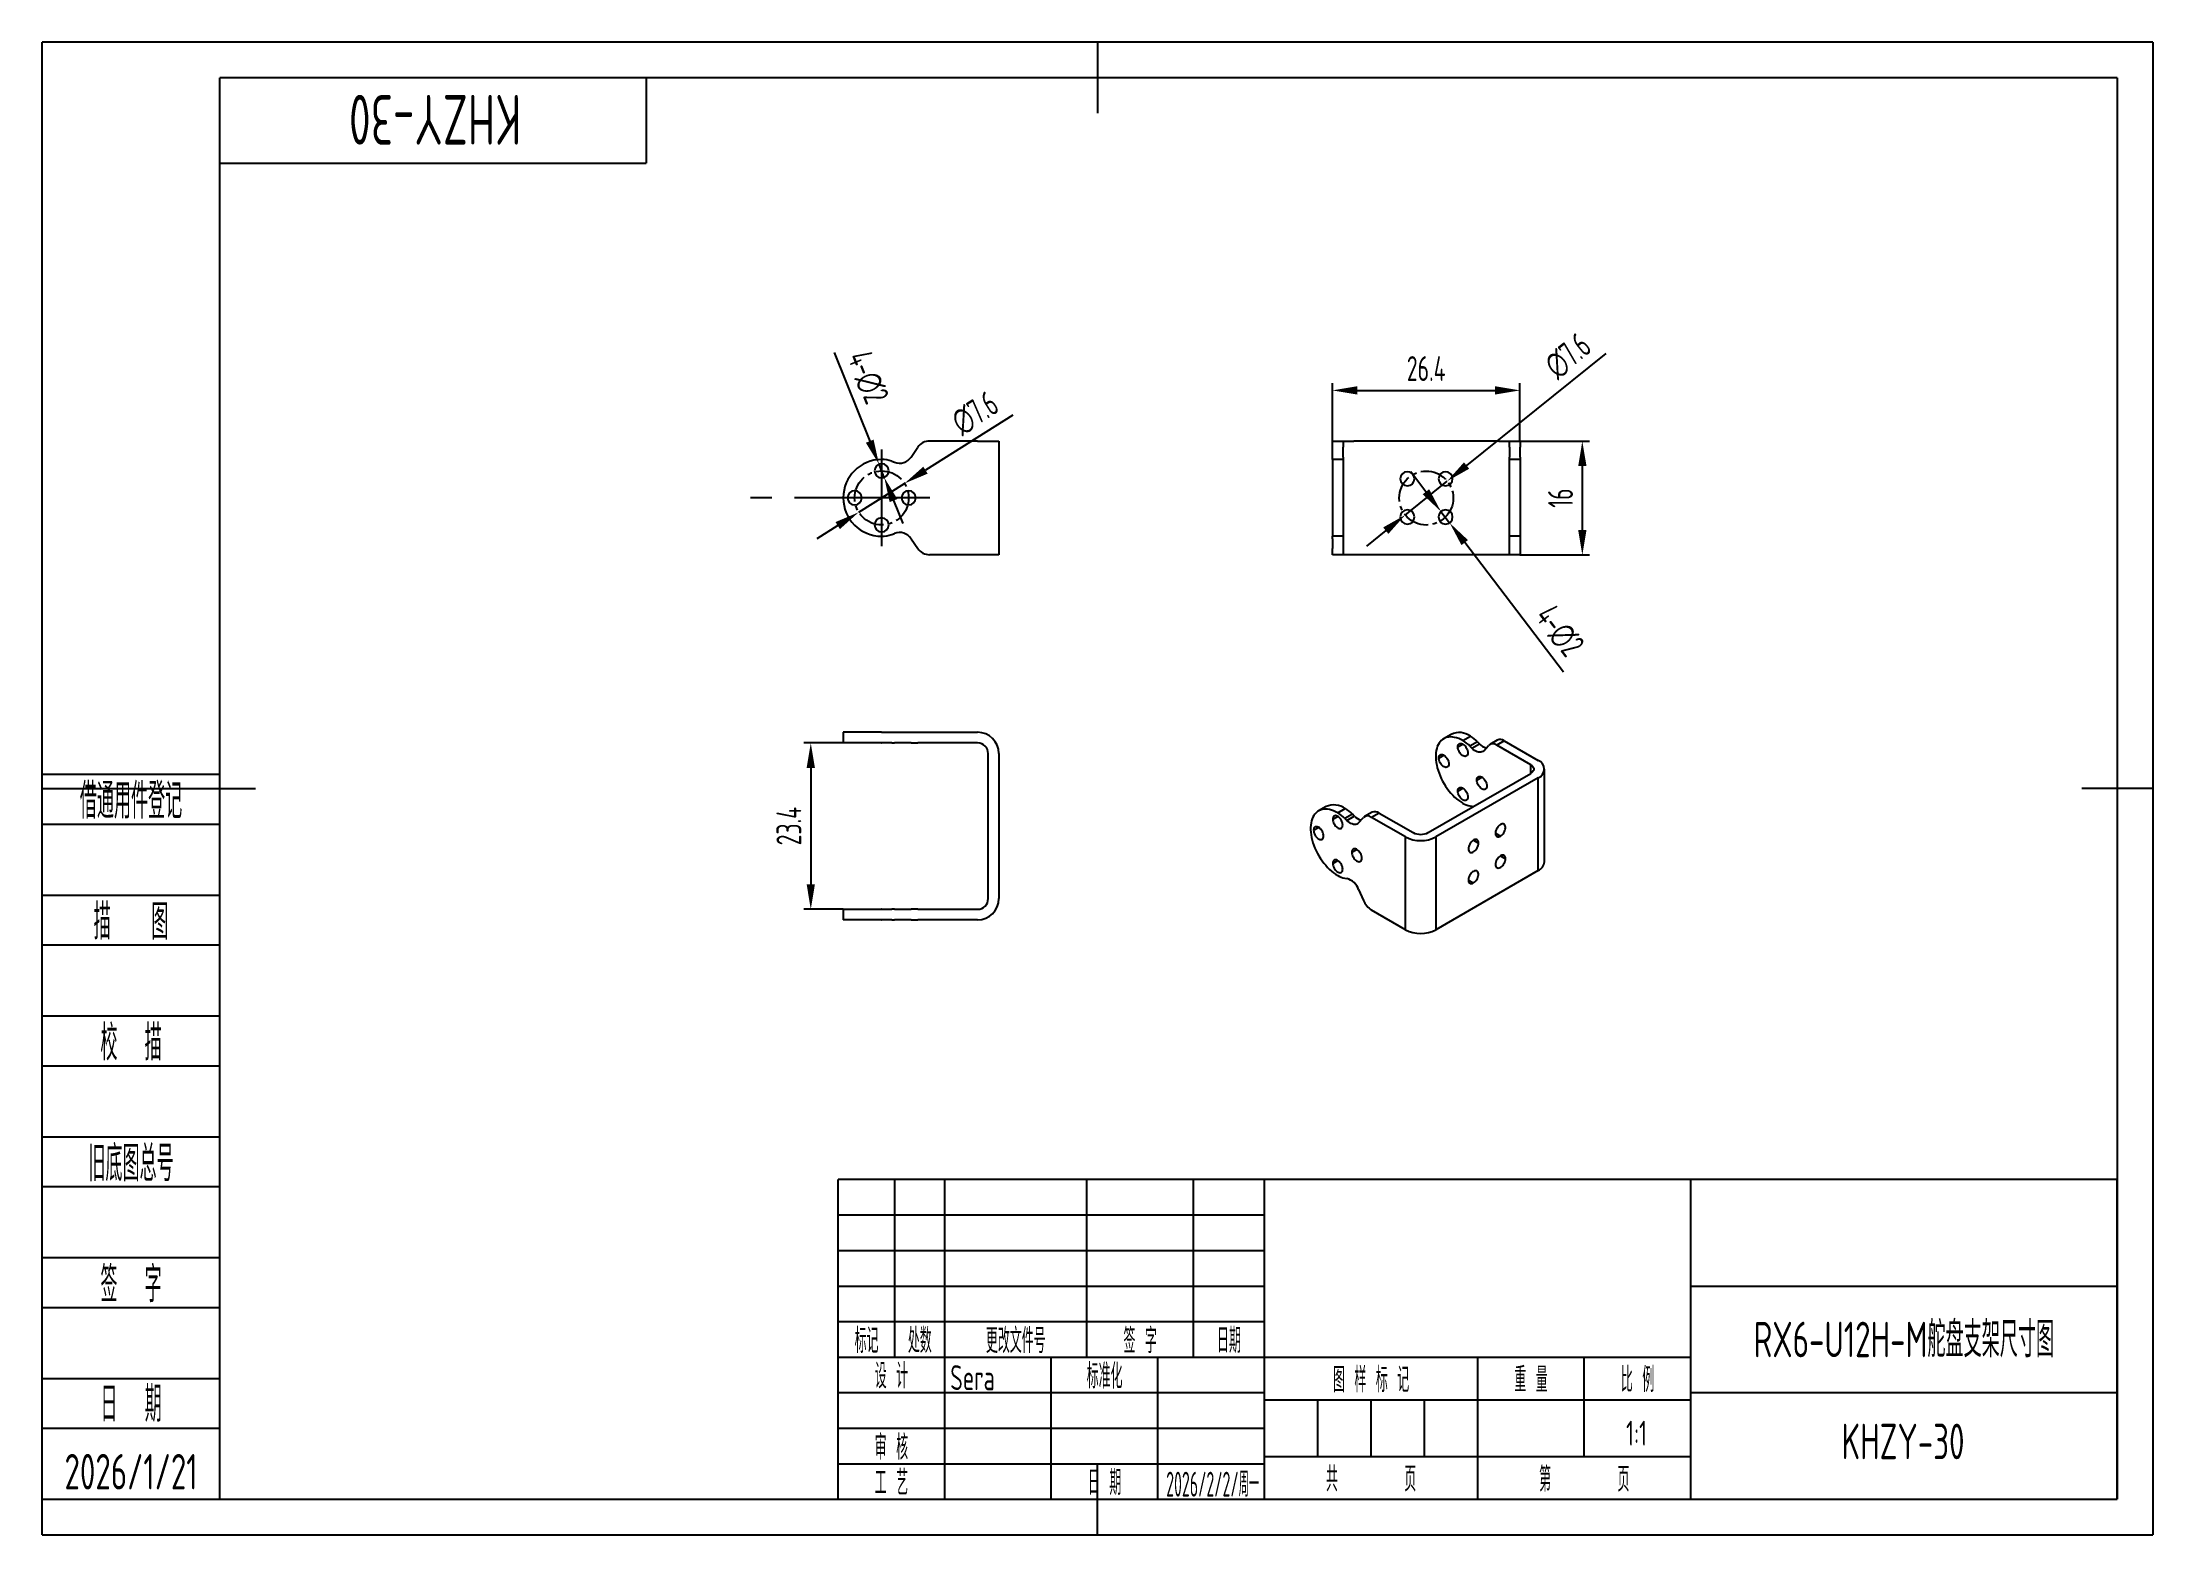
# Model space of a CAD drawing. Header units: millimetres. Extents: x 37 to 334, y 19 to 229.
import ezdxf
from ezdxf.enums import TextEntityAlignment as Align

# ---------------------------------------------------------------- set-up
doc = ezdxf.new("R2010")
doc.units = ezdxf.units.MM
doc.header["$PDSIZE"] = -1
doc.linetypes.add('CENTER2', pattern=[28.575, 19.05, -3.175, 3.175, -3.175])
for name, color, linetype in [('1轮廓实线层', 7, 'Continuous'), ('2细线层', 4, 'Continuous'), ('3中心线层', 1, 'CENTER2'), ('6文字层', 3, 'Continuous'), ('7标注层', 4, 'Continuous'), ('图框层', 7, 'Continuous')]:
    doc.layers.add(name, color=color, linetype=linetype)
doc.styles.add('PC_TEXTSTYLE', font='ISOCP.SHX', dxfattribs={"width": 0.707, "bigfont": 'GBCBIG.SHX'})
doc.dimstyles.new('GB_DIAMETER', dxfattribs={"dimtxt": 3.5, "dimasz": 3.5, "dimexe": 1, "dimexo": 0, "dimgap": 1.5, "dimtad": 1, "dimjust": 4, "dimdsep": 46, "dimtxsty": 'PC_TEXTSTYLE', "dimcen": 0, "dimclrd": 256, "dimclrt": 3, "dimadec": 0, "dimazin": 2, "dimtp": 0.1, "dimtm": 0.1, "dimtfac": 0.71, "dimtdec": 3, "dimtmove": 0, "dimatfit": 2, "dimfxl": 1, "dimtfill": 1, "dimarcsym": 0})
doc.dimstyles.new('GB_LINEAR', dxfattribs={"dimtxt": 3.5, "dimasz": 3.5, "dimexe": 1, "dimexo": 0, "dimgap": 1.5, "dimtad": 1, "dimdsep": 46, "dimtxsty": 'PC_TEXTSTYLE', "dimcen": 0, "dimclrd": 256, "dimclrt": 3, "dimadec": 0, "dimazin": 2, "dimtp": 0.1, "dimtm": 0.1, "dimtfac": 0.71, "dimtdec": 3, "dimtmove": 0, "dimatfit": 3, "dimfxl": 1, "dimtfill": 1, "dimarcsym": 0})

# ---------------------------------------------------------------- blocks, each defined once
blk = doc.blocks.new('ZwmFrameMain_A4^_^无分区图框^_^landscape')
at = {"layer": '1轮廓实线层'}
for p, q in [((123.5, 205), (123.5, 195)), ((0, 0), (0, 200)), ((267, 200), (0, 200)), ((267, 200), (267, 0)), ((-25, 100), (5, 100)), ((272, 100), (262, 100)), ((123.5, -5), (123.5, 5)), ((0, 0), (267, 0))]:
    blk.add_line(p, q, dxfattribs=at)
at = {"layer": '2细线层'}
for p, q in [((-25, -5), (-25, 205)), ((272, 205), (-25, 205)), ((272, 205), (272, -5)), ((-25, -5), (272, -5))]:
    blk.add_line(p, q, dxfattribs=at)
blk = doc.blocks.new('ZwmFrameMain_标题栏1')
at = {"layer": '1轮廓实线层'}
for p, q in [((-180, 0), (-180, 45)), ((0, 45), (-180, 45)), ((-172, 20), (-172, 45)), ((-165, 20), (-165, 45)), ((-145, 20), (-145, 45)), ((-130, 20), (-130, 45)), ((-120, 0), (-120, 45)), ((0, 0), (0, 45)), ((-60, 30), (0, 30)), ((-180, 20), (-60, 20)), ((-165, 0), (-165, 20)), ((-150, 0), (-150, 20)), ((-135, 0), (-135, 20)), ((-60, 15), (0, 15)), ((-180, 0), (0, 0))]:
    blk.add_line(p, q, dxfattribs=at)
at = {"layer": '1轮廓实线层', "color": 7}
for p, q in [((-60, 0), (-60, 45)), ((-180, 25), (-120, 25))]:
    blk.add_line(p, q, dxfattribs=at)
at = {"layer": '2细线层'}
for p, q in [((-180, 40), (-120, 40)), ((-180, 35), (-120, 35)), ((-180, 30), (-120, 30)), ((-90, 0), (-90, 20)), ((-75, 6), (-75, 20)), ((-180, 15), (-120, 15)), ((-120, 14), (-60, 14)), ((-112.5, 6), (-112.5, 14)), ((-105, 6), (-105, 14)), ((-97.5, 6), (-97.5, 14)), ((-180, 10), (-120, 10)), ((-120, 6), (-60, 6)), ((-180, 5), (-120, 5))]:
    blk.add_line(p, q, dxfattribs=at)
at = {"layer": '6文字层', "style": 'PC_TEXTSTYLE', "width": 0.667}
for s, p in [('标记', (-176, 22.5)), ('处数', (-168.5, 22.5)), (' 更改文件号 ', (-155, 22.5)), (' 签 字 ', (-137.5, 22.5)), (' 日期 ', (-125, 22.5)), (' 设 计 ', (-172.5, 17.51)), (' 标准化 ', (-142.5, 17.51)), (' 图 样 标 记 ', (-105, 17)), (' 重 量 ', (-82.5, 17)), (' 比 例 ', (-67.5, 17)), (' 审 核 ', (-172.5, 7.5)), (' 工 艺 ', (-172.5, 2.5)), (' 日 期 ', (-142.5, 2.5)), ('共       页', (-105, 3)), ('第       页', (-75, 3))]:
    blk.add_text(s, height=3.5, dxfattribs=at).set_placement(p, align=Align.MIDDLE)
at = {"layer": '6文字层', "style": 'PC_TEXTSTYLE', "flags": 8}
for tag, height, width, p, p2 in [('企业名称', 5, 3.445461, (-54.29, 34.82), (-5.27, 34.82)), ('产品名称或材料标记', 7, 1.034456, (-113.46, 28.64), (-66.42, 28.64)), ('图样名称', 5, 3.480264, (-54.79, 19.98), (-5.27, 19.98)), ('标准化', 3.5, 1.756036, (-133.83, 15.37), (-120.75, 15.37)), ('审核', 3.5, 2.723972, (-163.99, 5.37), (-150.63, 5.37)), ('重量', 3.5, 2.448074, (-88.46, 7.54), (-76.55, 7.54)), ('比例', 3.5, 2.367734, (-73.35, 7.54), (-61.93, 7.54)), ('图样代号', 5, 3.489916, (-54.79, 5.63), (-5.52, 5.63)), ('工艺', 3.5, 2.851598, (-164.21, 0.37), (-150.89, 0.37)), ('日期', 3.5, 2.733185, (-133.83, 0.37), (-120.75, 0.37)), ('共几页', 3.5, 0.953151, (-108.58, 1.48), (-101.56, 1.48))]:
    blk.add_attdef(tag, text='', height=height, dxfattribs=dict(at, width=width)).set_placement(p, p2, align=Align.FIT)
at = {"layer": '6文字层', "style": 'PC_TEXTSTYLE', "width": 9.901758, "flags": 8}
blk.add_attdef('设计', text='', height=3.5, rotation=359.5768, dxfattribs=at).set_placement((-164.23, 15.37), (-150.37, 15.27), align=Align.FIT)
at = {"layer": '6文字层', "color": 3, "style": 'PC_TEXTSTYLE', "width": 0.96618, "flags": 8}
blk.add_attdef('第几页', text='', height=3.5, dxfattribs=at).set_placement((-78.29, 1.5), (-71.16, 1.5), align=Align.FIT)
at = {"layer": '6文字层', "color": 0, "style": 'PC_TEXTSTYLE', "width": 0.715273, "flags": 8}
blk.add_attdef('图纸张数', text='', height=3.5, dxfattribs=at).set_placement((-2.66, -3.87), (4.46, -3.87), align=Align.FIT)
blk = doc.blocks.new('ZwmFrameMain_图样代号')
at = {"layer": '2细线层', "linetype": 'Continuous'}
for p in [(60, 0), (0, -12)]:
    blk.add_line(p, (60, -12), dxfattribs=at)
at = {"layer": '6文字层', "style": 'PC_TEXTSTYLE', "width": 2.827942}
blk.add_attdef('图样代号', text='', height=7, rotation=180, dxfattribs=at).set_placement((58.24, -2.4), (2.35, -2.4), align=Align.FIT)
blk = doc.blocks.new('ZwmFrameMain_附加栏')
at = {"layer": '2细线层'}
for p, q in [((-25, 102), (0, 102)), ((-25, 95), (0, 95)), ((-25, 85), (0, 85)), ((-25, 78), (0, 78)), ((-25, 68), (0, 68)), ((-25, 61), (0, 61)), ((-25, 51), (0, 51)), ((-25, 44), (0, 44)), ((-25, 34), (0, 34)), ((-25, 27), (0, 27)), ((-25, 17), (0, 17)), ((-25, 10), (0, 10)), ((-25, 0), (0, 0))]:
    blk.add_line(p, q, dxfattribs=at)
at = {"layer": '6文字层', "color": 3, "style": 'PC_TEXTSTYLE'}
for s, width, p in [('借通用件登记', 0.667, (-12.5, 98.5)), ('描   图', 0.6667, (-12.5, 81.5)), ('校  描', 0.667, (-12.5, 64.5)), ('旧底图总号', 0.667, (-12.5, 47.5)), ('签  字', 0.667, (-12.5, 30.5)), ('日  期', 0.667, (-12.49, 13.6))]:
    blk.add_text(s, height=5, dxfattribs=dict(at, width=width)).set_placement(p, align=Align.MIDDLE)
at = {"layer": '6文字层', "style": 'PC_TEXTSTYLE'}
for tag, width, p, p2 in [('借通用件登记', 0.671328, (-23.44, 86.36), (-1.25, 86.36)), ('描图', 2.120922, (-23.44, 69.36), (-1.25, 69.36)), ('校图', 2.149976, (-23.75, 52.06), (-1.25, 52.06)), ('旧底图总号', 0.761452, (-22.84, 35.67), (-1.86, 35.67)), ('签字', 2.026939, (-23.14, 18.37), (-1.56, 18.37)), ('日期', 1.89999, (-22.84, 1.37), (-2.17, 1.37))]:
    blk.add_attdef(tag, text='', height=5, dxfattribs=dict(at, width=width)).set_placement(p, p2, align=Align.FIT)
blk = doc.blocks.new('*D50')
at = {"layer": '7标注层', "color": 0, "lineweight": -2}
for p, q in [((149.29, 130.01), (143.72, 130.01)), ((149.29, 106.61), (143.72, 106.61))]:
    blk.add_line(p, q, dxfattribs=at)
at = {"layer": '7标注层', "lineweight": -2}
blk.add_line((144.72, 126.51), (144.72, 110.11), dxfattribs=at)
at = {"layer": '7标注层'}
for points in [[(145.3, 126.51), (144.14, 126.51), (144.72, 130.01)], [(144.14, 110.11), (145.3, 110.11), (144.72, 106.61)]]:
    blk.add_solid(points, dxfattribs=at)
at = {"layer": 'Defpoints', "color": 0}
for p in [(149.29, 130.01), (144.72, 106.61), (149.29, 106.61)]:
    blk.add_point(p, dxfattribs=at)
at = {"layer": '7标注层', "color": 3, "insert": (141.64, 118.31), "char_height": 3.5, "attachment_point": 5, "rotation": 90, "style": 'PC_TEXTSTYLE', "bg_fill": 3, "box_fill_scale": 1.1, "bg_fill_color": 257, "bg_fill_transparency": 0}
blk.add_mtext('23.4', dxfattribs=at)
blk = doc.blocks.new('*D51')
at = {"layer": '7标注层', "lineweight": -2}
for p, q in [((148.02, 184.94), (153.01, 172.47)), ((155.06, 167.36), (154.32, 169.22)), ((156.36, 164.12), (157.66, 160.87))]:
    blk.add_line(p, q, dxfattribs=at)
at = {"layer": '7标注层'}
for points in [[(152.47, 172.25), (153.56, 172.69), (154.32, 169.22)], [(156.9, 164.33), (155.82, 163.9), (155.06, 167.36)]]:
    blk.add_solid(points, dxfattribs=at)
at = {"layer": 'Defpoints', "color": 0}
for p in [(154.32, 169.22), (155.06, 167.36)]:
    blk.add_point(p, dxfattribs=at)
at = {"layer": '7标注层', "color": 3, "insert": (152.72, 181.47), "char_height": 3.5, "attachment_point": 5, "rotation": 291.8148, "style": 'PC_TEXTSTYLE', "bg_fill": 3, "box_fill_scale": 1.1, "bg_fill_color": 257, "bg_fill_transparency": 0}
blk.add_mtext('4-∅2', dxfattribs=at)
blk = doc.blocks.new('*D52')
at = {"layer": '7标注层', "lineweight": -2}
for p, q in [((173.15, 176.14), (160.86, 168.39)), ((151.47, 162.47), (157.9, 166.52)), ((148.51, 160.6), (145.55, 158.73))]:
    blk.add_line(p, q, dxfattribs=at)
at = {"layer": '7标注层'}
for points in [[(160.55, 168.88), (161.17, 167.9), (157.9, 166.52)], [(148.82, 160.1), (148.2, 161.09), (151.47, 162.47)]]:
    blk.add_solid(points, dxfattribs=at)
at = {"layer": 'Defpoints', "color": 0}
for p in [(157.9, 166.52), (151.47, 162.47)]:
    blk.add_point(p, dxfattribs=at)
at = {"layer": '7标注层', "color": 3, "insert": (167.84, 176.42), "char_height": 3.5, "attachment_point": 5, "rotation": 32.2494, "style": 'PC_TEXTSTYLE', "bg_fill": 3, "box_fill_scale": 1.1, "bg_fill_color": 257, "bg_fill_transparency": 0}
blk.add_mtext('∅7.6', dxfattribs=at)
blk = doc.blocks.new('*D54')
at = {"layer": '7标注层', "color": 0, "lineweight": -2}
for p, q in [((218.12, 172.46), (218.12, 180.62)), ((244.52, 172.46), (244.52, 180.62))]:
    blk.add_line(p, q, dxfattribs=at)
at = {"layer": '7标注层', "lineweight": -2}
blk.add_line((221.62, 179.62), (241.02, 179.62), dxfattribs=at)
at = {"layer": '7标注层'}
for points in [[(221.62, 180.2), (221.62, 179.03), (218.12, 179.62)], [(241.02, 179.03), (241.02, 180.2), (244.52, 179.62)]]:
    blk.add_solid(points, dxfattribs=at)
at = {"layer": 'Defpoints', "color": 0}
for p in [(244.52, 179.62), (218.12, 172.46), (244.52, 172.46)]:
    blk.add_point(p, dxfattribs=at)
at = {"layer": '7标注层', "color": 3, "insert": (231.32, 182.69), "char_height": 3.5, "attachment_point": 5, "style": 'PC_TEXTSTYLE', "bg_fill": 3, "box_fill_scale": 1.1, "bg_fill_color": 257, "bg_fill_transparency": 0}
blk.add_mtext('26.4', dxfattribs=at)
blk = doc.blocks.new('*D55')
at = {"layer": '7标注层', "color": 0, "lineweight": -2}
for p, q in [((244.52, 172.46), (254.29, 172.46)), ((244.52, 156.46), (254.29, 156.46))]:
    blk.add_line(p, q, dxfattribs=at)
at = {"layer": '7标注层', "lineweight": -2}
blk.add_line((253.29, 168.96), (253.29, 159.96), dxfattribs=at)
at = {"layer": '7标注层'}
for points in [[(253.88, 168.96), (252.71, 168.96), (253.29, 172.46)], [(252.71, 159.96), (253.88, 159.96), (253.29, 156.46)]]:
    blk.add_solid(points, dxfattribs=at)
at = {"layer": 'Defpoints', "color": 0}
for p in [(244.52, 172.46), (244.52, 156.46), (253.29, 156.46)]:
    blk.add_point(p, dxfattribs=at)
at = {"layer": '7标注层', "color": 3, "insert": (250.22, 164.46), "char_height": 3.5, "attachment_point": 5, "rotation": 90, "style": 'PC_TEXTSTYLE', "bg_fill": 3, "box_fill_scale": 1.1, "bg_fill_color": 257, "bg_fill_transparency": 0}
blk.add_mtext('16', dxfattribs=at)
blk = doc.blocks.new('*D56')
at = {"layer": '7标注层', "lineweight": -2}
for p, q in [((256.58, 184.81), (237.01, 169.04)), ((228.36, 162.08), (234.28, 166.85)), ((225.64, 159.88), (222.91, 157.69))]:
    blk.add_line(p, q, dxfattribs=at)
at = {"layer": '7标注层'}
for points in [[(236.64, 169.5), (237.37, 168.59), (234.28, 166.85)], [(226, 159.43), (225.27, 160.34), (228.36, 162.08)]]:
    blk.add_solid(points, dxfattribs=at)
at = {"layer": 'Defpoints', "color": 0}
for p in [(234.28, 166.85), (228.36, 162.08)]:
    blk.add_point(p, dxfattribs=at)
at = {"layer": '7标注层', "color": 3, "insert": (251.27, 184.48), "char_height": 3.5, "attachment_point": 5, "rotation": 38.8569, "style": 'PC_TEXTSTYLE', "bg_fill": 3, "box_fill_scale": 1.1, "bg_fill_color": 257, "bg_fill_transparency": 0}
blk.add_mtext('∅7.6', dxfattribs=at)
blk = doc.blocks.new('*D57')
at = {"layer": '7标注层', "lineweight": -2}
for p, q in [((231.28, 165.36), (229.16, 168.14)), ((233.4, 162.57), (234.62, 160.98)), ((250.63, 139.99), (236.74, 158.2))]:
    blk.add_line(p, q, dxfattribs=at)
at = {"layer": '7标注层'}
for points in [[(230.82, 165), (231.74, 165.71), (233.4, 162.57)], [(237.2, 158.55), (236.28, 157.85), (234.62, 160.98)]]:
    blk.add_solid(points, dxfattribs=at)
at = {"layer": 'Defpoints', "color": 0}
for p in [(233.4, 162.57), (234.62, 160.98)]:
    blk.add_point(p, dxfattribs=at)
at = {"layer": '7标注层', "color": 3, "insert": (250.07, 145.8), "char_height": 3.5, "attachment_point": 5, "rotation": 307.3402, "style": 'PC_TEXTSTYLE', "bg_fill": 3, "box_fill_scale": 1.1, "bg_fill_color": 257, "bg_fill_transparency": 0}
blk.add_mtext('4-∅2', dxfattribs=at)

msp = doc.modelspace()

# ---------------------------------------------------------------- linework, layer by layer
at = {"color": 7, "linetype": 'Continuous', "lineweight": 25}
for p, q in [((168.187, 172.493), (161.441, 172.493)), ((168.187, 172.493), (171.187, 172.493)), ((171.187, 172.493), (171.187, 156.493)), ((218.159, 172.493), (219.659, 172.493)), ((218.159, 171.623), (218.159, 172.493)), ((219.659, 172.493), (219.659, 171.623)), ((219.659, 172.493), (221.159, 172.493)), ((241.559, 172.493), (221.159, 172.493)), ((241.559, 172.493), (243.059, 172.493)), ((243.059, 172.493), (244.559, 172.493)), ((243.059, 171.623), (243.059, 172.493)), ((244.559, 172.493), (244.559, 171.623)), ((154.687, 169.893), (154.702, 169.893)), ((156.104, 169.639), (156.491, 169.495)), ((158.842, 170.237), (159.791, 171.623)), ((218.159, 170.237), (218.159, 171.623)), ((218.159, 169.893), (218.159, 170.237)), ((218.159, 169.893), (218.159, 159.093)), ((219.659, 169.893), (218.159, 169.893)), ((219.659, 170.237), (219.659, 171.623)), ((219.659, 170.237), (219.659, 169.893)), ((219.659, 169.893), (219.659, 159.093)), ((243.059, 171.623), (243.059, 170.237)), ((243.059, 169.893), (243.059, 170.237)), ((244.559, 169.893), (243.059, 169.893)), ((243.059, 159.093), (243.059, 169.893)), ((244.559, 170.237), (244.559, 171.623)), ((244.559, 170.237), (244.559, 169.893)), ((244.559, 169.893), (244.559, 159.093)), ((154.687, 159.093), (154.702, 159.093)), ((156.104, 159.347), (156.491, 159.492)), ((158.842, 158.749), (159.791, 157.363)), ((219.659, 159.093), (218.159, 159.093)), ((218.159, 158.749), (218.159, 159.093)), ((218.159, 158.749), (218.159, 157.363)), ((219.659, 159.093), (219.659, 158.749)), ((219.659, 158.749), (219.659, 157.363)), ((244.559, 159.093), (243.059, 159.093)), ((243.059, 158.749), (243.059, 159.093)), ((243.059, 157.363), (243.059, 158.749)), ((244.559, 159.093), (244.559, 158.749)), ((244.559, 158.749), (244.559, 157.363)), ((168.187, 156.493), (161.441, 156.493)), ((171.187, 156.493), (168.187, 156.493)), ((218.159, 156.493), (218.159, 157.363)), ((219.659, 156.493), (218.159, 156.493)), ((219.659, 157.363), (219.659, 156.493)), ((221.159, 156.493), (219.659, 156.493)), ((241.559, 156.493), (221.159, 156.493)), ((243.059, 156.493), (241.559, 156.493)), ((243.059, 156.493), (243.059, 157.363)), ((244.559, 156.493), (243.059, 156.493)), ((244.559, 157.363), (244.559, 156.493)), ((154.687, 131.513), (149.287, 131.513)), ((154.687, 131.513), (154.702, 131.513)), ((154.702, 131.513), (156.104, 131.513)), ((156.104, 131.513), (156.491, 131.513)), ((156.491, 131.513), (158.842, 131.513)), ((158.842, 131.513), (159.791, 131.513)), ((159.791, 131.513), (161.441, 131.513)), ((161.441, 131.513), (168.187, 131.513)), ((234.839, 131.221), (233.778, 130.608)), ((237.539, 130.953), (237.549, 130.947)), ((154.687, 130.013), (154.702, 130.013)), ((156.104, 130.013), (154.702, 130.013)), ((156.104, 130.013), (156.491, 130.013)), ((158.842, 130.013), (156.491, 130.013)), ((158.842, 130.013), (159.791, 130.013)), ((161.441, 130.013), (159.791, 130.013)), ((168.187, 130.013), (161.441, 130.013)), ((169.687, 108.113), (169.687, 128.513)), ((171.187, 128.513), (171.187, 108.113)), ((236.478, 130.341), (236.489, 130.335)), ((237.48, 129.555), (237.753, 129.279)), ((238.541, 130.167), (238.814, 129.892)), ((239.416, 128.926), (240.087, 129.67)), ((241.315, 130.418), (240.254, 129.806)), ((246.024, 126.953), (241.254, 129.707)), ((242.315, 130.319), (247.085, 127.566)), ((231.599, 117.401), (246.024, 125.729)), ((247.085, 125.116), (232.66, 116.789)), ((247.963, 113.276), (247.963, 126.341)), ((217.232, 121.056), (216.171, 120.444)), ((218.871, 120.177), (218.882, 120.171)), ((219.873, 119.391), (220.146, 119.115)), ((219.942, 120.783), (219.932, 120.789)), ((221.207, 119.727), (220.934, 120.003)), ((221.809, 118.762), (222.48, 119.506)), ((223.708, 120.254), (222.647, 119.642)), ((228.417, 116.789), (223.647, 119.543)), ((224.708, 120.155), (229.478, 117.401)), ((236.478, 121.522), (236.489, 121.516)), ((237.48, 121.151), (237.753, 121.111)), ((218.871, 111.358), (218.882, 111.352)), ((219.873, 110.987), (220.146, 110.947)), ((247.085, 112.052), (232.66, 103.724)), ((221.809, 109.381), (222.48, 107.862)), ((154.687, 105.113), (149.287, 105.113)), ((154.702, 106.613), (154.687, 106.613)), ((154.687, 105.113), (154.702, 105.113)), ((154.702, 106.613), (156.104, 106.613)), ((156.104, 105.113), (154.702, 105.113)), ((156.491, 106.613), (156.104, 106.613)), ((156.104, 105.113), (156.491, 105.113)), ((156.491, 106.613), (158.842, 106.613)), ((158.842, 105.113), (156.491, 105.113)), ((159.791, 106.613), (158.842, 106.613)), ((158.842, 105.113), (159.791, 105.113)), ((159.791, 106.613), (161.441, 106.613)), ((161.441, 105.113), (159.791, 105.113)), ((161.441, 106.613), (168.187, 106.613)), ((168.187, 105.113), (161.441, 105.113)), ((228.417, 103.724), (223.647, 106.478))]:
    msp.add_line(p, q, dxfattribs=at)
at = {"color": 1, "linetype": 'Continuous', "lineweight": 25}
for p, q in [((236.478, 130.341), (237.539, 130.953)), ((236.489, 130.335), (237.549, 130.947)), ((233.084, 127.891), (233.791, 128.299)), ((235.771, 129.443), (236.478, 129.851)), ((238.541, 130.167), (237.48, 129.555)), ((237.753, 129.279), (238.814, 129.892)), ((242.315, 130.319), (241.254, 129.707)), ((238.458, 124.789), (239.165, 125.197)), ((246.024, 125.729), (246.024, 126.953)), ((247.085, 112.052), (247.085, 125.116)), ((235.771, 123.237), (236.478, 123.645)), ((218.164, 119.278), (218.871, 119.687)), ((218.871, 120.177), (219.932, 120.789)), ((218.882, 120.171), (219.942, 120.783)), ((220.934, 120.003), (219.873, 119.391)), ((220.146, 119.115), (221.207, 119.727)), ((224.708, 120.155), (223.647, 119.543)), ((215.477, 117.727), (216.184, 118.135)), ((228.417, 103.724), (228.417, 116.789)), ((232.66, 116.789), (232.66, 103.724)), ((237.972, 116.334), (238.679, 115.926)), ((241.065, 117.303), (241.772, 116.895)), ((218.164, 113.073), (218.871, 113.481)), ((220.851, 114.624), (221.558, 115.033)), ((241.772, 114.14), (242.479, 113.731)), ((237.265, 110.721), (237.972, 110.313))]:
    msp.add_line(p, q, dxfattribs=at)
at = {"color": 7, "linetype": 'Continuous', "lineweight": 25, "flags": 128}
for points in [[(236.478, 130.341), (236.186, 130.497), (235.895, 130.626), (235.608, 130.727), (235.326, 130.801), (235.051, 130.845), (234.784, 130.861), (234.527, 130.848), (234.281, 130.806), (234.048, 130.736), (233.83, 130.637), (233.627, 130.511), (233.441, 130.358), (233.273, 130.179), (233.123, 129.975), (232.994, 129.747), (232.884, 129.497), (232.796, 129.226), (232.729, 128.935), (232.685, 128.627), (232.662, 128.303), (232.662, 127.965), (232.685, 127.616), (232.729, 127.256), (232.796, 126.889), (232.884, 126.516), (232.994, 126.139), (233.123, 125.762), (233.273, 125.385), (233.441, 125.012), (233.627, 124.644), (233.83, 124.283), (234.048, 123.932), (234.281, 123.593), (234.527, 123.268), (234.784, 122.958), (235.051, 122.666), (235.326, 122.393), (235.608, 122.141), (235.895, 121.911), (236.186, 121.704), (236.478, 121.522)], [(233.084, 127.891), (233.096, 128.034), (233.132, 128.158), (233.19, 128.26), (233.268, 128.335), (233.365, 128.38), (233.476, 128.396), (233.597, 128.38), (233.726, 128.334), (233.856, 128.258), (233.984, 128.157), (234.106, 128.032), (234.217, 127.888), (234.313, 127.731), (234.392, 127.566), (234.45, 127.397), (234.486, 127.232), (234.498, 127.075)], [(234.498, 127.075), (234.486, 126.932), (234.45, 126.807), (234.392, 126.706), (234.313, 126.631), (234.217, 126.585), (234.106, 126.57), (233.984, 126.586), (233.856, 126.632), (233.726, 126.707), (233.597, 126.809), (233.476, 126.934), (233.365, 127.077), (233.268, 127.234), (233.19, 127.4), (233.132, 127.569), (233.096, 127.734), (233.084, 127.891)], [(235.771, 129.443), (235.783, 129.586), (235.819, 129.71), (235.877, 129.811), (235.955, 129.886), (236.052, 129.932), (236.163, 129.947), (236.284, 129.932), (236.413, 129.885), (236.543, 129.81), (236.671, 129.708), (236.793, 129.584), (236.904, 129.44), (237, 129.283), (237.079, 129.117), (237.137, 128.949), (237.173, 128.783), (237.185, 128.626)], [(237.185, 128.626), (237.173, 128.483), (237.137, 128.359), (237.079, 128.258), (237, 128.183), (236.904, 128.137), (236.793, 128.122), (236.671, 128.137), (236.543, 128.184), (236.413, 128.259), (236.284, 128.361), (236.163, 128.486), (236.052, 128.629), (235.955, 128.786), (235.877, 128.952), (235.819, 129.12), (235.783, 129.286), (235.771, 129.443)], [(239.416, 128.926), (239.3, 128.823), (239.165, 128.749), (239.014, 128.707), (238.85, 128.697), (238.675, 128.719), (238.493, 128.773), (238.306, 128.858), (238.119, 128.972), (237.933, 129.113), (237.753, 129.279)], [(238.458, 124.789), (238.47, 124.932), (238.506, 125.056), (238.564, 125.157), (238.642, 125.232), (238.739, 125.278), (238.85, 125.293), (238.971, 125.278), (239.1, 125.231), (239.23, 125.156), (239.358, 125.054), (239.48, 124.929), (239.591, 124.786), (239.687, 124.629), (239.766, 124.463), (239.824, 124.295), (239.86, 124.129), (239.872, 123.972)], [(239.872, 123.972), (239.86, 123.829), (239.824, 123.705), (239.766, 123.604), (239.687, 123.529), (239.591, 123.483), (239.48, 123.468), (239.358, 123.483), (239.23, 123.53), (239.1, 123.605), (238.971, 123.707), (238.85, 123.832), (238.739, 123.975), (238.642, 124.132), (238.564, 124.298), (238.506, 124.466), (238.47, 124.632), (238.458, 124.789)], [(246.024, 126.953), (246.177, 126.85), (246.3, 126.734), (246.39, 126.609), (246.445, 126.476), (246.463, 126.341), (246.445, 126.205), (246.39, 126.073), (246.3, 125.948), (246.177, 125.832), (246.024, 125.729)], [(235.771, 123.237), (235.783, 123.38), (235.819, 123.504), (235.877, 123.606), (235.955, 123.681), (236.052, 123.726), (236.163, 123.742), (236.284, 123.726), (236.413, 123.68), (236.543, 123.604), (236.671, 123.502), (236.793, 123.378), (236.904, 123.234), (237, 123.077), (237.079, 122.912), (237.137, 122.743), (237.173, 122.578), (237.185, 122.421)], [(237.185, 122.421), (237.173, 122.278), (237.137, 122.153), (237.079, 122.052), (237, 121.977), (236.904, 121.931), (236.793, 121.916), (236.671, 121.932), (236.543, 121.978), (236.413, 122.053), (236.284, 122.155), (236.163, 122.28), (236.052, 122.423), (235.955, 122.58), (235.877, 122.746), (235.819, 122.914), (235.783, 123.08), (235.771, 123.237)], [(218.871, 120.177), (218.579, 120.333), (218.288, 120.462), (218.001, 120.563), (217.719, 120.636), (217.444, 120.681), (217.177, 120.697), (216.92, 120.684), (216.674, 120.642), (216.442, 120.572), (216.223, 120.473), (216.02, 120.347), (215.834, 120.194), (215.666, 120.014), (215.516, 119.81), (215.387, 119.583), (215.277, 119.332), (215.189, 119.061), (215.122, 118.771), (215.078, 118.463), (215.055, 118.139), (215.055, 117.801), (215.078, 117.451), (215.122, 117.092), (215.189, 116.725), (215.277, 116.352), (215.387, 115.975), (215.516, 115.597), (215.666, 115.221), (215.834, 114.847), (216.02, 114.479), (216.223, 114.119), (216.442, 113.768), (216.674, 113.429), (216.92, 113.104), (217.177, 112.794), (217.444, 112.502), (217.719, 112.229), (218.001, 111.976), (218.288, 111.746), (218.579, 111.54), (218.871, 111.358)], [(219.578, 118.462), (219.566, 118.619), (219.53, 118.785), (219.472, 118.953), (219.394, 119.119), (219.297, 119.276), (219.186, 119.419), (219.064, 119.544), (218.936, 119.646), (218.806, 119.721), (218.677, 119.767), (218.556, 119.783), (218.445, 119.768), (218.348, 119.722), (218.27, 119.647), (218.212, 119.546), (218.176, 119.422), (218.164, 119.278)], [(218.164, 119.278), (218.176, 119.121), (218.212, 118.956), (218.27, 118.787), (218.348, 118.622), (218.445, 118.465), (218.556, 118.321), (218.677, 118.197), (218.806, 118.095), (218.936, 118.02), (219.064, 117.973), (219.186, 117.957), (219.297, 117.973), (219.394, 118.018), (219.472, 118.093), (219.53, 118.195), (219.566, 118.319), (219.578, 118.462)], [(221.809, 118.762), (221.693, 118.658), (221.558, 118.585), (221.407, 118.543), (221.243, 118.533), (221.068, 118.555), (220.886, 118.609), (220.699, 118.694), (220.512, 118.808), (220.326, 118.949), (220.146, 119.115)], [(237.753, 121.111), (237.933, 121.07), (237.947, 121.066)], [(216.891, 116.91), (216.879, 117.067), (216.843, 117.233), (216.785, 117.401), (216.706, 117.567), (216.61, 117.724), (216.499, 117.868), (216.377, 117.992), (216.249, 118.094), (216.119, 118.169), (215.99, 118.216), (215.869, 118.231), (215.758, 118.216), (215.661, 118.17), (215.583, 118.095), (215.525, 117.994), (215.489, 117.87), (215.477, 117.727)], [(215.477, 117.727), (215.489, 117.57), (215.525, 117.404), (215.583, 117.236), (215.661, 117.07), (215.758, 116.913), (215.869, 116.77), (215.99, 116.645), (216.119, 116.543), (216.249, 116.468), (216.377, 116.421), (216.499, 116.406), (216.61, 116.421), (216.706, 116.467), (216.785, 116.542), (216.843, 116.643), (216.879, 116.767), (216.891, 116.91)], [(238.679, 115.926), (238.667, 116.069), (238.631, 116.193), (238.573, 116.294), (238.495, 116.369), (238.398, 116.415), (238.287, 116.43), (238.166, 116.415), (238.037, 116.368), (237.907, 116.293), (237.779, 116.191), (237.657, 116.067), (237.546, 115.923), (237.449, 115.766), (237.371, 115.6), (237.313, 115.432), (237.277, 115.266), (237.265, 115.109)], [(237.265, 115.109), (237.277, 114.966), (237.313, 114.842), (237.371, 114.741), (237.449, 114.666), (237.546, 114.62), (237.657, 114.605), (237.779, 114.62), (237.907, 114.667), (238.037, 114.742), (238.166, 114.844), (238.287, 114.969), (238.398, 115.112), (238.495, 115.269), (238.573, 115.435), (238.631, 115.603), (238.667, 115.769), (238.679, 115.926)], [(241.772, 118.528), (241.642, 118.439), (241.517, 118.325), (241.4, 118.191), (241.296, 118.04), (241.208, 117.878), (241.139, 117.71), (241.092, 117.542), (241.068, 117.38), (241.068, 117.229), (241.092, 117.095), (241.139, 116.982), (241.208, 116.893), (241.296, 116.833), (241.4, 116.802), (241.517, 116.802), (241.642, 116.834), (241.772, 116.895)], [(241.772, 116.895), (241.902, 116.984), (242.027, 117.097), (242.144, 117.232), (242.248, 117.383), (242.336, 117.545), (242.405, 117.713), (242.452, 117.88), (242.476, 118.042), (242.476, 118.193), (242.452, 118.327), (242.405, 118.441), (242.336, 118.529), (242.248, 118.59), (242.144, 118.62), (242.027, 118.62), (241.902, 118.589), (241.772, 118.528)], [(219.578, 112.256), (219.566, 112.413), (219.53, 112.579), (219.472, 112.747), (219.394, 112.913), (219.297, 113.07), (219.186, 113.214), (219.064, 113.338), (218.936, 113.44), (218.806, 113.515), (218.677, 113.562), (218.556, 113.577), (218.445, 113.562), (218.348, 113.516), (218.27, 113.441), (218.212, 113.34), (218.176, 113.216), (218.164, 113.073)], [(218.164, 113.073), (218.176, 112.916), (218.212, 112.75), (218.27, 112.582), (218.348, 112.416), (218.445, 112.259), (218.556, 112.116), (218.677, 111.991), (218.806, 111.889), (218.936, 111.814), (219.064, 111.767), (219.186, 111.752), (219.297, 111.767), (219.394, 111.813), (219.472, 111.888), (219.53, 111.989), (219.566, 112.113), (219.578, 112.256)], [(222.265, 113.808), (222.253, 113.965), (222.217, 114.131), (222.159, 114.299), (222.081, 114.465), (221.984, 114.622), (221.873, 114.765), (221.751, 114.89), (221.623, 114.992), (221.493, 115.067), (221.364, 115.113), (221.243, 115.129), (221.132, 115.114), (221.035, 115.068), (220.957, 114.993), (220.899, 114.892), (220.863, 114.768), (220.851, 114.624)], [(220.851, 114.624), (220.863, 114.467), (220.899, 114.302), (220.957, 114.133), (221.035, 113.968), (221.132, 113.811), (221.243, 113.667), (221.364, 113.543), (221.493, 113.441), (221.623, 113.365), (221.751, 113.319), (221.873, 113.303), (221.984, 113.319), (222.081, 113.364), (222.159, 113.439), (222.217, 113.541), (222.253, 113.665), (222.265, 113.808)], [(242.479, 113.731), (242.467, 113.874), (242.431, 113.999), (242.373, 114.1), (242.295, 114.175), (242.198, 114.221), (242.087, 114.236), (241.966, 114.22), (241.837, 114.174), (241.707, 114.099), (241.579, 113.997), (241.457, 113.872), (241.346, 113.729), (241.249, 113.572), (241.171, 113.406), (241.113, 113.237), (241.077, 113.072), (241.065, 112.915)], [(241.065, 112.915), (241.077, 112.772), (241.113, 112.648), (241.171, 112.546), (241.249, 112.471), (241.346, 112.426), (241.457, 112.41), (241.579, 112.426), (241.707, 112.472), (241.837, 112.548), (241.966, 112.649), (242.087, 112.774), (242.198, 112.918), (242.295, 113.075), (242.373, 113.24), (242.431, 113.409), (242.467, 113.574), (242.479, 113.731)], [(237.972, 111.946), (237.842, 111.857), (237.717, 111.743), (237.6, 111.609), (237.496, 111.458), (237.408, 111.296), (237.339, 111.128), (237.292, 110.96), (237.268, 110.798), (237.268, 110.648), (237.292, 110.513), (237.339, 110.4), (237.408, 110.312), (237.496, 110.251), (237.6, 110.22), (237.717, 110.221), (237.842, 110.252), (237.972, 110.313)], [(237.972, 110.313), (238.102, 110.402), (238.227, 110.515), (238.344, 110.65), (238.448, 110.801), (238.536, 110.963), (238.605, 111.131), (238.652, 111.299), (238.676, 111.461), (238.676, 111.611), (238.652, 111.746), (238.605, 111.859), (238.536, 111.947), (238.448, 112.008), (238.344, 112.039), (238.227, 112.038), (238.102, 112.007), (237.972, 111.946)]]:
    msp.add_lwpolyline(points, dxfattribs=at)
at = {"color": 7, "linetype": 'Continuous', "lineweight": 25}
for centre, radius, start, end in [((161.441, 170.493), 2, 90, 145.59192), ((154.687, 164.493), 5.4, 90, 270), ((154.687, 168.293), 1, 0, 180), ((154.702, 165.893), 4, 69.47557, 90), ((157.192, 171.368), 2, 249.47557, 325.59192), ((154.687, 168.293), 1, 180, 0), ((228.672, 167.18), 1, 90, 270), ((228.672, 167.18), 1, 270, 90), ((234.046, 167.18), 1, 0, 180), ((234.046, 167.18), 1, 180, 0), ((150.887, 164.493), 1, 0, 180), ((150.887, 164.493), 1, 180, 0), ((158.487, 164.493), 1, 0, 180), ((158.487, 164.493), 1, 180, 0), ((154.687, 160.693), 1, 0, 180), ((154.687, 160.693), 1, 180, 0), ((228.672, 161.806), 1, 0, 180), ((228.672, 161.806), 1, 180, 0), ((234.046, 161.806), 1, 90, 270), ((234.046, 161.806), 1, 270, 90), ((154.702, 163.093), 4, 270, 290.52443), ((157.192, 157.619), 2, 34.40808, 110.52443), ((161.441, 158.493), 2, 214.40808, 270), ((168.187, 128.513), 3, 0, 90), ((235.965, 128.83), 2.643, 53.45977, 115.22977), ((235.117, 126.833), 4.779, 44.23558, 59.40444), ((168.187, 128.513), 1.5, 0, 90), ((234.056, 126.221), 4.779, 44.23558, 59.40444), ((240.188, 131.12), 1.843, 221.81114, 257.05294), ((240.692, 128.995), 0.907, 51.73271, 131.86953), ((241.727, 129.483), 1.022, 54.91338, 113.77616), ((246.612, 126.341), 1.313, 291.11728, 68.88272), ((218.348, 118.561), 2.734, 54.59722, 114.09232), ((216.449, 116.057), 4.779, 44.23558, 59.40444), ((217.51, 116.669), 4.779, 44.23558, 59.40444), ((222.581, 120.956), 1.843, 221.81114, 257.05294), ((223.085, 118.831), 0.907, 51.73271, 131.86953), ((224.12, 119.318), 1.022, 54.91338, 113.77616), ((237.942, 123.934), 2.821, 238.98918, 260.58156), ((230.538, 120.869), 4.598, 242.52843, 297.47157), ((230.538, 119.429), 2.289, 242.39104, 297.60896), ((246.477, 113.415), 1.492, 294.0092, 354.67066), ((220.335, 113.77), 2.821, 238.98918, 260.58156), ((219.423, 108.514), 2.538, 19.96436, 73.44907), ((168.187, 108.113), 1.5, 270, 0), ((168.187, 108.113), 3, 270, 0), ((225.272, 109.032), 3.027, 202.73969, 237.53248), ((230.538, 107.804), 4.598, 242.52843, 297.47157)]:
    msp.add_arc(centre, radius, start, end, dxfattribs=at)
at = {"layer": '3中心线层'}
for p, q in [((154.687, 171.293), (154.687, 157.693)), ((161.487, 164.493), (136.245, 164.493))]:
    msp.add_line(p, q, dxfattribs=at)
at = {"layer": '3中心线层', "ltscale": 0.2}
for centre in [(154.687, 164.493), (231.324, 164.465)]:
    msp.add_circle(centre, 3.8, dxfattribs=at)

# ---------------------------------------------------------------- block references
at = {"layer": '图框层'}
msp.add_blockref('ZwmFrameMain_A4^_^无分区图框^_^landscape', (61.567, 23.603), dxfattribs=at)
ref = msp.add_blockref('ZwmFrameMain_图样代号', (61.567, 223.603), dxfattribs=at)
ref.add_attrib('图样代号', 'KHZY-30', dxfattribs={"layer": '6文字层', "height": 7, "rotation": 180, "style": 'PC_TEXTSTYLE', "width": 0.707}).set_placement((91.86, 221.2), align=Align.CENTER)
ref = msp.add_blockref('ZwmFrameMain_附加栏', (61.567, 23.603), dxfattribs=at)
ref.add_attrib('日期', '2026/1/21', dxfattribs={"layer": '6文字层', "height": 5, "style": 'PC_TEXTSTYLE', "width": 0.707}).set_placement((49.066, 24.977), align=Align.CENTER)
ref = msp.add_blockref('ZwmFrameMain_标题栏1', (328.567, 23.603), dxfattribs=at)
ref.add_attrib('设计', 'Sera', (164.338, 38.975), dxfattribs={"layer": '6文字层', "height": 3.5, "rotation": 359.57685, "style": 'PC_TEXTSTYLE', "width": 0.707})
ref.add_attrib('日期', '2026/2/2/周一', dxfattribs={"layer": '6文字层', "height": 3.5, "style": 'PC_TEXTSTYLE', "width": 0.485412}).set_placement((194.732, 23.975), (207.815, 23.975), align=Align.FIT)
ref.add_attrib('图样名称', 'RX6-U12H-M舵盘支架尺寸图', dxfattribs={"layer": '6文字层', "height": 5, "style": 'PC_TEXTSTYLE', "width": 0.707}).set_placement((298.54, 43.581), align=Align.CENTER)
ref.add_attrib('图样代号', 'KHZY-30', dxfattribs={"layer": '6文字层', "height": 5, "style": 'PC_TEXTSTYLE', "width": 0.707}).set_placement((298.417, 29.234), align=Align.CENTER)
ref.add_attrib('比例', '1:1', dxfattribs={"layer": '6文字层', "height": 3.5, "style": 'PC_TEXTSTYLE', "width": 0.707}).set_placement((260.926, 31.146), align=Align.CENTER)

# ---------------------------------------------------------------- next in the draw order: dimensions: what is measured, and where the dimension line sits
at = {"layer": '7标注层'}
dim = msp.add_diameter_dim_2p(p1=(155.059, 167.365), p2=(154.315, 169.222), text='4-<>', dimstyle='GB_DIAMETER', override={"dimscale": 1, "dimgap": 1.5, "dimtad": 1, "dimjust": 4, "dimtih": 0, "dimtoh": 0, "dimdec": 2, "dimlfac": 1, "dimpost": '', "dimcen": 0, "dimse1": 0, "dimse2": 0, "dimsd1": 0, "dimsd2": 0, "dimtix": 0, "dimtofl": 1, "dimatfit": 0, "dimtvp": 0.1}, dxfattribs=at)
dim.commit()
dim.dimension.update_dxf_attribs({"geometry": '*D51', "text_midpoint": (150.425, 178.941), "dimtype": 163})
dim = msp.add_linear_dim(base=(244.524, 179.616), p1=(218.124, 172.465), p2=(244.524, 172.465), dimstyle='GB_LINEAR', override={"dimscale": 1, "dimgap": 1.5, "dimtad": 1, "dimjust": 0, "dimdec": 2, "dimlfac": 1, "dimse1": 0, "dimse2": 0, "dimsd1": 0, "dimsd2": 0, "dimclrd": 256, "dimclre": 0, "dimtofl": 1, "dimtvp": 0.1}, dxfattribs=at)
dim.commit()
dim.dimension.update_dxf_attribs({"geometry": '*D54', "text_midpoint": (231.324, 182.691)})
dim = msp.add_linear_dim(base=(144.72, 106.613), p1=(149.287, 130.013), p2=(149.287, 106.613), angle=90, dimstyle='GB_LINEAR', override={"dimscale": 1, "dimgap": 1.5, "dimtad": 1, "dimjust": 0, "dimdec": 2, "dimlfac": 1, "dimpost": '<>', "dimse1": 0, "dimse2": 0, "dimsd1": 0, "dimsd2": 0, "dimclrd": 256, "dimclre": 0, "dimtol": 0, "dimlim": 0, "dimtp": 0.2, "dimtm": 0, "dimtdec": 3, "dimtofl": 1, "dimtvp": 0.1}, dxfattribs=at)
dim.commit()
dim.dimension.update_dxf_attribs({"geometry": '*D50', "text_midpoint": (141.645, 118.313)})

# ---------------------------------------------------------------- next in the draw order: linework, layer by layer
at = {"color": 7, "linetype": 'Continuous', "lineweight": 25}
for p, q in [((149.287, 131.513), (149.287, 130.013)), ((154.687, 130.013), (149.287, 130.013)), ((149.287, 106.613), (149.287, 105.113)), ((149.287, 106.613), (154.687, 106.613))]:
    msp.add_line(p, q, dxfattribs=at)

# ---------------------------------------------------------------- next in the draw order: dimensions: what is measured, and where the dimension line sits
at = {"layer": '7标注层'}
dim = msp.add_diameter_dim_2p(p1=(151.473, 162.465), p2=(157.901, 166.521), dimstyle='GB_DIAMETER', override={"dimscale": 1, "dimgap": 1.5, "dimtad": 1, "dimjust": 4, "dimtih": 0, "dimtoh": 0, "dimdec": 2, "dimlfac": 1, "dimse1": 0, "dimse2": 0, "dimsd1": 0, "dimsd2": 0, "dimtix": 0, "dimtofl": 1, "dimatfit": 0, "dimtvp": 0.1}, dxfattribs=at)
dim.commit()
dim.dimension.update_dxf_attribs({"geometry": '*D52', "text_midpoint": (169.476, 173.824), "dimtype": 163})
dim = msp.add_linear_dim(base=(253.293, 156.465), p1=(244.524, 172.465), p2=(244.524, 156.465), angle=90, dimstyle='GB_LINEAR', override={"dimscale": 1, "dimgap": 1.5, "dimtad": 1, "dimjust": 0, "dimdec": 2, "dimlfac": 1, "dimse1": 0, "dimse2": 0, "dimsd1": 0, "dimsd2": 0, "dimclrd": 256, "dimclre": 0, "dimtofl": 1, "dimtvp": 0.1}, dxfattribs=at)
dim.commit()
dim.dimension.update_dxf_attribs({"geometry": '*D55', "text_midpoint": (250.218, 164.465)})

# ---------------------------------------------------------------- next in the draw order: dimensions: what is measured, and where the dimension line sits
dim = msp.add_diameter_dim_2p(p1=(228.364, 162.081), p2=(234.283, 166.849), dimstyle='GB_DIAMETER', override={"dimscale": 1, "dimgap": 1.5, "dimtad": 1, "dimjust": 4, "dimtih": 0, "dimtoh": 0, "dimdec": 2, "dimlfac": 1, "dimse1": 0, "dimse2": 0, "dimsd1": 0, "dimsd2": 0, "dimtix": 0, "dimtofl": 1, "dimatfit": 0, "dimtvp": 0.1}, dxfattribs=at)
dim.commit()
dim.dimension.update_dxf_attribs({"geometry": '*D56', "text_midpoint": (253.197, 182.087), "dimtype": 163})

# ---------------------------------------------------------------- next in the draw order: dimensions: what is measured, and where the dimension line sits
dim = msp.add_diameter_dim_2p(p1=(233.404, 162.573), p2=(234.617, 160.983), text='4-<>', dimstyle='GB_DIAMETER', override={"dimscale": 1, "dimgap": 1.5, "dimtad": 1, "dimjust": 4, "dimtih": 0, "dimtoh": 0, "dimdec": 2, "dimlfac": 1, "dimpost": '', "dimcen": 0, "dimse1": 0, "dimse2": 0, "dimsd1": 0, "dimsd2": 0, "dimtix": 0, "dimtofl": 1, "dimatfit": 0, "dimtvp": 0.1}, dxfattribs=at)
dim.commit()
dim.dimension.update_dxf_attribs({"geometry": '*D57', "text_midpoint": (247.623, 143.935), "dimtype": 163})

doc.saveas('drawing.dxf')
